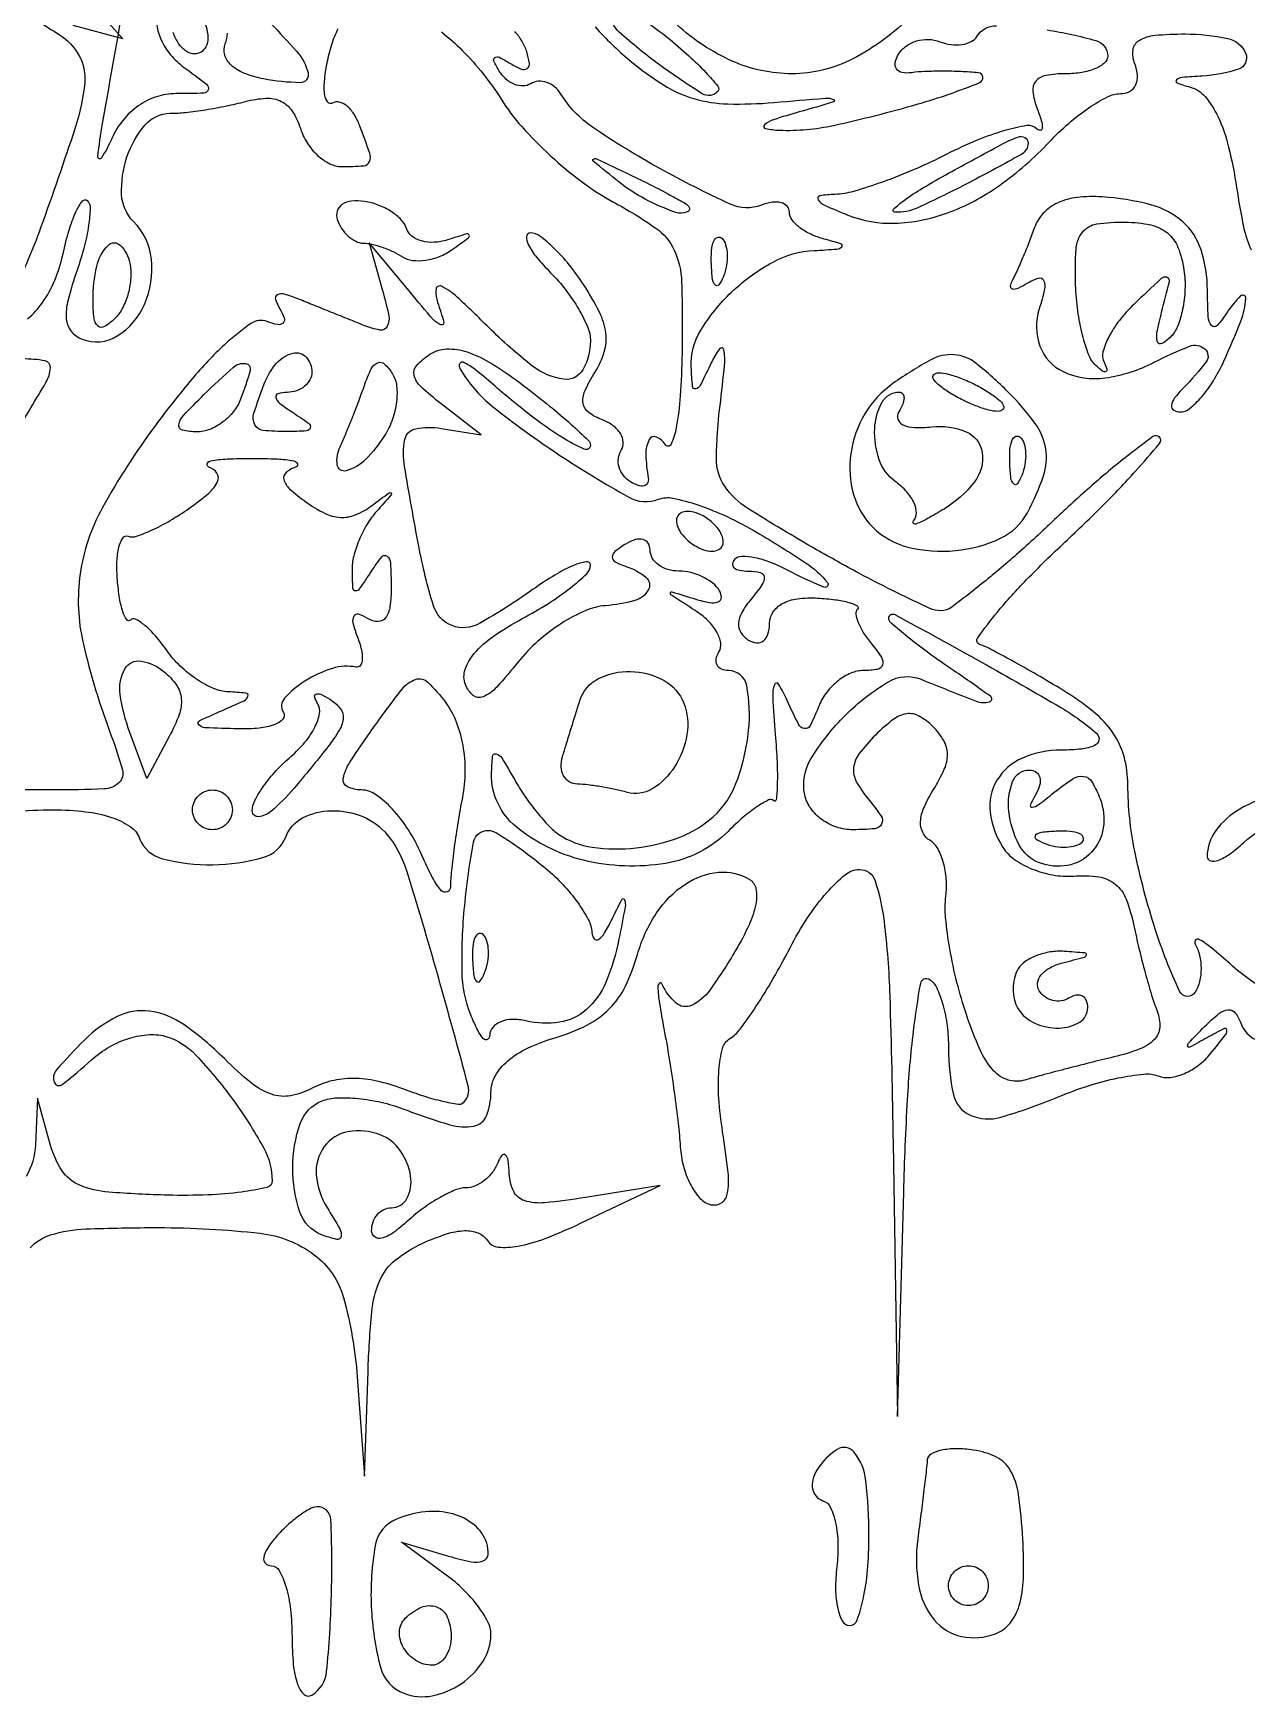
# Model space of a CAD drawing. Extents: x 21 to 741, y 101 to 447.
# Drawn here: x 647 to 708, y 275.4 to 359 of the extents above; entities that cross this region are included whole.
import ezdxf

# ---------------------------------------------------------------- set-up
doc = ezdxf.new("R2010")
doc.units = 0

msp = doc.modelspace()

# ---------------------------------------------------------------- linework, layer by layer
for points in [[(653.20638, 359.447233, 0.07409), (653.426093, 358.696607, 0.065806), (653.895997, 357.953858, 0.061055), (654.55353, 357.3372, -0.007186), (655.703117, 356.470973, -0.308692), (655.792171, 356.194731, -0.324024), (655.567557, 356.021437, -0.007609), (654.158905, 356, 0.079995), (653.183327, 355.842912, 0.073051), (652.272471, 355.385781, 0.070476), (651.504446, 354.667842, 0.066141), (650.946397, 353.75, -0.038989), (650.419241, 352.766734, -0.794187), (650.238246, 352.831094, -0.015234), (650.479744, 354.500228, -0.00028), (652.031014, 363.288648, 0.013598)], [(649.398766, 361.125789), (651.5, 358.751578), (649, 359.423538, 0.002992)], [(657.581977, 360.957837, -0.007135), (660.231566, 358.132423, -0.127847), (660.80652, 357.040626, -0.48897), (660.411017, 356.550715, -0.04276), (658.570917, 356.741692, -0.045765), (657.609603, 357.018486, -0.09204), (656.941288, 357.433195, -0.135053), (656.619108, 357.943246, -0.166849), (656.639091, 358.50187, 0.083395), (656.749422, 359.046139, 0.078447)], [(647.274904, 359.62685, 0.005612), (648.293831, 358.97353, -0.128904), (649.29993, 357.905338, -0.149753), (649.578719, 356.542494, -0.056308), (649.101731, 354.282612, -0.006139), (647.362237, 349.25, -0.013846), (646.725383, 347.621373, -0.021048), (646.074773, 346.248438, -0.016752), (645.474553, 345.195561, -0.260453), (645.124595, 345, -0.358865), (644.846192, 345.229355, -0.016406), (644.635708, 346.535419, -0.021034), (644.492061, 348.222999, -0.012756), (644.457303, 350.226957, 0.010589), (644.414626, 353.50727, 0.110545), (644.077908, 354.802264, 0.189258), (643.276454, 355.508216, 0.043363), (641.5, 355.983387, -0.109521), (639.438705, 356.837602, -0.155547), (638.244733, 358.404482, -0.171497), (638.239494, 360.254993, -0.136135)], [(691.129111, 359.926733, -0.078708), (688.192812, 357.750155, -0.120781), (685.132687, 357, -0.104984), (682.128843, 357.637739, -0.082537), (679.344324, 359.474444, -0.077574)], [(667.514125, 359.100893, -0.028955), (668.556161, 358.173174, -0.027815), (669.610306, 356.994921, -0.028608), (670.516547, 355.717551, 0.042345), (671.54809, 354.344976, 0.024697), (672.994848, 352.878149, 0.024565), (674.600242, 351.542922, 0.037807), (676.12157, 350.569766, -0.028491), (678.288829, 349.239602, -0.134783), (679.213948, 348.130968, -0.099739), (679.584329, 346.539328, -0.012047), (679.605023, 342.922999, -0.012385), (679.513605, 340.805168, -0.028462), (679.315036, 339.22256, -0.059146), (679.052997, 338.375102, -0.597317), (678.765313, 338.353233, 0.1474), (678.315961, 338.738156, 0.397444), (677.954716, 338.609975, 0.126154), (677.786516, 337.86564, 0.035829), (677.906356, 336.67567, -0.15184), (677.872822, 336.417931, -0.239748), (677.701669, 336.282494, -0.138153), (677.398296, 336.30552, -0.050857), (677.008465, 336.494769, -0.088885), (676.654993, 336.811656, -0.094966), (676.443481, 337.224717, -0.099926), (676.405764, 337.668984, -0.110213), (676.54707, 338.076161, 0.155437), (676.647882, 338.479085, 0.122877), (676.51106, 338.909522, 0.097056), (676.147025, 339.30359, 0.066367), (675.610445, 339.595992, -0.065838), (674.912087, 339.975599, -0.198129), (674.634066, 340.428836, -0.147798), (674.71717, 341.04326, -0.032596), (675.226348, 341.990833, 0.065601), (675.69316, 343.016173, 0.106589), (675.772983, 343.966005, 0.084031), (675.45164, 345.018969, 0.029051), (674.656232, 346.401904, 0.024373), (673.932844, 347.396606, 0.030827), (673.166978, 348.236809, 0.031928), (672.460971, 348.838969, 0.161981), (671.976947, 349, 0.397981), (671.787973, 348.821276, 0.132916), (671.874478, 348.4125, 0.055149), (672.298935, 347.768879, 0.023054), (673, 347, -0.032423), (673.765376, 346.128358, -0.032323), (674.4125, 345.164211, -0.034103), (674.863431, 344.250214, -0.097846), (675, 343.559017, -0.130766), (674.616534, 342.117862, -0.304898), (673.661765, 341.646257, -0.133086), (672.088139, 342.307332, -0.030051), (669.891972, 344.242907, 0.008078), (668.300389, 345.774953, 0.073983), (667.51129, 346.317692, 0.52553), (667.23809, 346.163821, 0.107695), (667.321115, 345.5, -0.018816), (667.627414, 344.514575, -0.607725), (667.481839, 344.381018, -0.127884), (667.095543, 344.647675, -0.004816), (665.950475, 346), (663.874634, 348.5), (664.552717, 346.098728, -0.01816), (664.861, 344.83296, -0.175343), (664.782545, 344.294067, -0.324415), (664.4195, 344.117952, -0.051919), (663.615399, 344.348728, 0.000039), (662.87668, 344.646486, 0.000023), (661.98571, 345.005483, 0.000023), (661.090119, 345.366249, 0.000038), (660.335955, 345.669939, 0.024902), (659.612217, 345.920224, 0.192054), (659.262193, 345.886401, 0.367962), (659.167593, 345.656132, 0.059622), (659.387893, 345.181393, -0.052273), (659.608394, 344.723898, -0.291687), (659.55095, 344.470528, -0.24942), (659.280271, 344.389355, -0.042249), (658.744442, 344.544573, 0.247903), (657.937629, 344.447614, 0.035877), (656.603372, 343.374525, 0.030756), (654.981674, 341.669128, 0.015281), (653.132522, 339.326409, 0.0333), (650.457248, 335.16232, 0.091062), (649.351599, 331.857591, 0.091982), (649.497829, 328.395465, 0.034429), (650.914322, 323.725349, -0.023406), (651.478808, 322.001881, -0.280213), (651.295454, 321.356231, -0.179194), (650.555949, 321.049604, -0.00961), (647.975249, 321), (644, 321)], [(646.709937, 344.684221, 0.064707), (647.45909, 345.500727, 0.055888), (648.073731, 346.621789, 0.043439), (648.489048, 347.950137, -0.017915), (648.795126, 349.138768, -0.03525), (649.137207, 350.05222, -0.051953), (649.462452, 350.604021, -0.458553), (649.710781, 350.622553, -0.209357), (649.855402, 350.252592, -0.026655), (649.773783, 349.381281, -0.027555), (649.553595, 348.304986, -0.019637), (649.194398, 347.127806, 0.020482), (648.740185, 345.63018, 0.082427), (648.655467, 344.681153, 0.150659), (648.898087, 344.063909, 0.133485), (649.456923, 343.654904, 0.234629), (651.217444, 343.821792, 0.152284), (652.58146, 345.398751, 0.129824), (652.932811, 347.682209, 0.171622), (652.032753, 349.567247, -0.187611), (651.436395, 350.922675, -0.092353), (651.704452, 352.816532, -0.09579), (652.620961, 354.43301, -0.217237), (653.866631, 355.013655, 0.025125), (654.644833, 355.059309, 0.011521), (655.652817, 355.193017, 0.011377), (656.709612, 355.382785, 0.015421), (657.653596, 355.605076, -0.0535), (658.692143, 355.767576, -0.126088), (659.454667, 355.610986, -0.13623), (660.011295, 355.118648, -0.067222), (660.418086, 354.258088, 0.065363), (660.762595, 353.522247, 0.065003), (661.285898, 352.89873, 0.070891), (661.900944, 352.476877, 0.11542), (662.51449, 352.333333, 0.018452), (663.601533, 352.373463, 0.281153), (663.894829, 352.583717, 0.185725), (663.908937, 353.005673, 0.008141), (663.395215, 354.412469, 0.050037), (663.108594, 354.981792, 0.079509), (662.747551, 355.389252, 0.111716), (662.373111, 355.576885, 0.201564), (662.039672, 355.524519, -0.382347), (661.798431, 355.567625, -0.132149), (661.648134, 355.922308, -0.057322), (661.631878, 356.613368, -0.024476), (661.761034, 357.530262, -0.028553), (661.998513, 358.476175, -0.041275), (662.322546, 359.274515, -0.047966)], [(655.618443, 359.551938, -0.062551), (655.764706, 358.958032, -0.10915), (655.713861, 358.455882, -0.151163), (655.479041, 358.125847, -0.164546), (655.106989, 358, -0.152515), (654.678536, 358.133803, -0.092718), (654.301987, 358.514063, -0.076911), (654.033726, 359.08084, -0.060942)], [(709.337493, 310.729835, -0.064926), (707.153201, 312.25, 0.011724), (706.242362, 313.039613, 0.04327), (705.616315, 313.471875, 0.340241), (705.422665, 313.444961, 0.336818), (705.397767, 313.25, -0.074417), (705.619602, 312.685085, -0.056702), (705.694211, 312.02377, -0.057302), (705.618511, 311.370784, -0.081097), (705.395501, 310.830918, -0.59932), (704.605885, 310.880426, -0.028766), (703.393682, 313.998144, -0.028064), (702.361683, 317.921815, -0.048936), (702.015181, 321.264698, 0.065004), (701.823288, 322.674143, 0.084569), (701.276542, 323.8542, 0.071578), (700.289045, 324.923758, 0.033732), (698.75, 326.010731, 0.005101), (697.438558, 326.792, 0.006083), (696.18577, 327.500853, 0.005308), (695.117241, 328.073714, 0.038985), (694.584536, 328.301187, -0.502436), (694.470373, 328.652781, -0.018501), (695.459871, 329.943047, -0.020602), (696.92756, 331.575102, -0.011289), (698.849946, 333.456411, 0.008065), (700.805448, 335.345601, 0.013439), (702.382177, 337.005732, 0.007056), (703.612315, 338.412115, 0.390724), (703.599293, 338.734041, 0.371013), (703.270888, 338.75867, 0.007823), (701.874573, 337.694256, 0.014196), (700.2183, 336.312273, 0.008594), (698.333882, 334.588373, -0.008389), (696.418065, 332.8343, -0.012111), (694.66196, 331.354087, -0.007881), (693.159408, 330.187051, -0.16093), (692.621727, 330.005589, -0.109954), (692.05666, 330.127604, -0.006152), (690.423479, 330.904463, -0.009232), (688.493393, 331.896474, -0.006615), (686.371652, 333.073434, -0.010117), (682.920424, 335.141816, -0.105527), (681.74163, 336.285833, -0.151794), (681.335204, 337.653753, -0.02765), (681.516399, 340.323434, 0.005881), (681.743113, 342.352146, 0.073738), (681.706418, 343.121194, 0.647508), (681.493216, 343.170364, 0.051627), (681.086759, 342.5, -0.006052), (680.521375, 341.341412, -0.219301), (680.29495, 341.160943, -0.45916), (680.133847, 341.27589, -0.012509), (680.070285, 342.25, -0.146115), (680.539098, 344.085756, -0.067911), (682.091917, 346.02248, -0.066113), (684.17804, 347.534976, -0.111403), (686.25, 348.116001, 0.005718), (687.392295, 348.187999, 0.197309), (687.62878, 348.306344, 0.541772), (687.5883, 348.449367, 0.01159), (686.75, 348.689326, -0.045073), (686.080416, 348.930482, -0.055615), (685.514063, 349.275301, -0.065795), (685.126763, 349.665722, -0.163942), (685, 350.041939, 0.187615), (684.88503, 350.337554, 0.146417), (684.586708, 350.515644, 0.098801), (684.131826, 350.538616, 0.055031), (683.593048, 350.397332, -0.201917), (682.02488, 350.447639, -0.018752), (678.491038, 352.234026, -0.02292), (675.101216, 354.318768, -0.105391), (673.514961, 355.975792, 0.080097), (673.20039, 356.339246, 0.09135), (672.800514, 356.565721, 0.10075), (672.378944, 356.621824, 0.121862), (672, 356.5, -0.1348), (671.615586, 356.38713, -0.100411), (671.178792, 356.467763, -0.087027), (670.755827, 356.730773, -0.071947), (670.41459, 357.138197, -0.027731), (670.147139, 357.62995, -0.371084), (670.197517, 357.813412, -0.272447), (670.421669, 357.826913, -0.02044), (670.975223, 357.515313, 0.039727), (671.525871, 357.232713, 0.261254), (671.822594, 357.267388, 0.279583), (671.934361, 357.533126, 0.043687), (671.796399, 358.110804, 0.053088), (671.551193, 358.648544, 0.05454), (671.200088, 359.117294, 0.060302)], [(675.242045, 359.350546, 0.034735), (676.968637, 357.679844, 0.034887), (678.673047, 356.43776, 0.068826), (680.197992, 355.752041, 0.064971), (681.909503, 355.483942, 0.028124), (684.218637, 355.55465, -0.001517), (686.801839, 355.771658, -0.108965), (687.223438, 355.713837, -0.720346), (687.219337, 355.581904, -0.004136), (685.5, 355.082015, 0.009012), (684.202311, 354.690953, 0.108624), (683.754084, 354.43006, 0.611426), (683.805008, 354.246261, 0.041495), (684.5, 354.162448, 0.063134), (687.218461, 354.405107, 0.016519), (691.471723, 355.482831, 0.026574), (694.572873, 356.560095, 0.784714), (694.5, 357.050989, 0.013056), (693.635408, 357.108666, 0.01008), (692.690834, 357.127884, 0.010215), (691.807375, 357.109994, 0.02394), (691.149648, 357.051601, -0.076889), (690.668179, 357.059814, -0.202941), (690.383882, 357.242432, -0.209682), (690.322565, 357.568277, -0.081731), (690.500799, 358.001292, -0.101548), (690.872107, 358.395119, -0.081524), (691.397739, 358.648853, -0.078833), (691.994079, 358.726635, -0.084895), (692.569126, 358.611848, 0.059126), (693.128131, 358.470126, 0.068141), (693.677794, 358.473363, 0.078946), (694.134909, 358.614529, 0.140955), (694.423947, 358.876943, -0.264995), (695.411696, 359.41545, -0.032648)], [(697.953841, 359.200851, -0.032432), (700.412869, 358.665584, -0.334618), (701, 357.886501, -0.218436), (700.844382, 357.547288, -0.078235), (700.381072, 357.26041, -0.059486), (699.699768, 357.06492, -0.04017), (698.893011, 357, 0.042133), (697.900763, 356.916239, 0.177522), (697.390605, 356.624266, 0.209322), (697.238132, 356.107498, 0.060231), (697.445864, 355.280481, -0.018639), (697.658612, 354.657604, -0.077153), (697.713104, 354.264843, -0.404412), (697.612073, 354.163681, -0.203449), (697.429031, 354.237635, 0.241492), (696.950281, 354.391778, 0.028518), (695.824205, 354.140622, 0.029036), (694.434935, 353.657736, 0.019795), (692.916017, 352.957155, -0.015733), (691.315959, 352.203329, -0.016009), (689.680836, 351.556295, -0.01599), (688.226762, 351.086004, -0.061436), (687.289838, 350.936614, 0.031679), (686.529908, 350.861336, 0.537039), (686.443639, 350.669727, 0.149114), (686.763696, 350.393446, 0.009025), (687.945813, 349.896402, 0.104462), (690.310144, 349.486146, 0.078272), (692.911128, 349.993347, 0.067648), (695.564761, 351.388042, 0.049444), (698.075537, 353.580406, -0.02596), (699.040807, 354.506521, -0.029211), (700.061109, 355.289244, -0.03038), (700.995878, 355.843541, -0.119184), (701.642929, 356, 0.123434), (702.103524, 356.115466, 0.159515), (702.402997, 356.428551, 0.131262), (702.493754, 356.911432, 0.072918), (702.361626, 357.5, -0.12301), (702.275292, 358.206385, -0.232217), (702.582396, 358.67562, -0.112051), (703.380995, 358.932983, -0.022151), (704.893011, 359, -0.052701), (707.027463, 358.774398, -0.248794), (707.939573, 358.008791, -0.43155), (707.58443, 357.234416, -0.068727), (705.75, 356.883999, 0.008851), (704.747299, 356.814489, 0.164744), (704.46084, 356.688803, 0.562999), (704.490812, 356.536861, 0.022693), (705.144402, 356.331011, -0.153979), (705.90092, 355.851111, -0.066799), (706.547436, 354.834734, -0.048223), (707.079476, 353.315085, -0.022891), (707.481002, 351.278117, 0.013349), (707.834486, 349.285227, 0.058881), (708.208902, 348.154889, 0.234189)], [(646.110794, 338.941789, 0.003929), (647.627426, 341.480407, 0.109939), (647.862252, 342.209301, 0.391116), (647.586999, 342.569148, 0.043069), (646.456967, 342.666667, 0.078977)], [(709.505433, 320.758906, 0.078787), (707.650106, 320.040105, 0.101238), (706.434399, 318.955085, 0.161469), (706, 317.645012, 0.343838), (706.164252, 317.4344, 0.15412), (706.537193, 317.456705, 0.06536), (707.125809, 317.775297, 0.027238), (707.828741, 318.345012, -0.176119), (711.65828, 319.90531, -0.193932)], [(645.937697, 319.903193, -0.023442), (648.001419, 320, -0.028742), (649.622943, 319.90671, -0.051211), (650.92688, 319.618858, -0.067196), (651.856626, 319.165379, -0.155332), (652.336577, 318.565279, 0.243541), (653.493687, 317.536807, 0.065338), (656.014711, 317.237078, 0.065123), (658.536753, 317.598196, 0.237339), (659.697761, 318.654761, -0.18337), (660.534757, 319.591699, -0.115573), (661.973712, 319.95735, -0.103396), (663.561573, 319.656345, -0.122607), (664.785518, 318.75, -0.096755), (665.731729, 317.003425, -0.007016), (667.304833, 311.723135, -0.003707), (668.835778, 306.150304, -0.267651), (668.597924, 305.264591, -0.242781), (668.348645, 305.185, -0.015627), (667.577189, 305.340215, -0.020021), (666.632644, 305.601457, -0.013363), (665.573213, 305.972164, 0.036314), (664.264221, 306.363818, 0.053443), (663.072318, 306.497079, 0.059728), (661.984759, 306.371726, 0.064421), (660.987052, 305.99307, -0.079334), (659.927715, 305.626594, -0.126674), (658.978008, 305.700133, -0.088887), (657.953006, 306.268899, -0.02538), (656.597981, 307.492928, 0.043609), (654.562364, 309.201372, 0.120248), (652.829553, 309.876908, 0.149285), (651.216079, 309.609896, 0.081433), (649.571429, 308.428571, 0.015314), (648.162944, 306.93106, 0.273815), (648.043231, 306.307315, 0.511336), (648.450553, 306.189951, 0.01769), (649.928336, 307.435145, -0.054385), (650.825573, 308.085085, -0.05547), (651.836047, 308.521163, -0.059711), (652.838751, 308.700834, -0.091594), (653.71197, 308.591417, -0.128145), (655.171048, 307.672104, -0.030794), (657.011564, 305.451567, -0.030829), (658.565753, 303.020853, -0.127275), (659.000735, 301.345708, -0.349814), (658.741713, 301.020204, -0.022429), (657.463105, 300.786508, -0.025001), (655.772602, 300.640873, -0.015176), (653.765216, 300.62964, -0.01302), (650.78709, 300.781032, -0.081152), (649.30793, 301.141094, -0.147317), (648.446854, 301.8565, -0.07805), (647.864161, 303.12964), (647.19936, 305.5), (647.09968, 303.166667, -0.120452), (646.637607, 301.574422, -0.421543)], [(646.835631, 297.978199, -0.13492), (647.863755, 298.631423, -0.065049), (649.630156, 298.930779, -0.009491), (653.276646, 299, -0.028082), (658.406653, 298.711656, -0.133591), (661.112718, 297.637381, -0.165606), (662.586537, 295.478687, -0.049616), (663.276313, 291.5), (663.639504, 286.5), (663.819752, 291.771439, -0.01477), (664.00993, 294.752081, -0.077754), (664.411929, 296.33667, -0.122951), (665.18814, 297.361291, -0.06265), (666.571613, 298.214583, -0.027623), (667.76258, 298.679661, -0.068933), (668.679903, 298.846031, -0.105748), (669.356522, 298.730618, -0.154035), (669.821613, 298.350402, 0.227226), (670.36512, 298.021549, 0.070132), (671.347257, 298.063581, 0.046212), (672.720868, 298.451387, 0.019023), (674.5, 299.215291), (678.5, 301.116067), (674.75, 300.512721, -0.015434), (672.706506, 300.248345, -0.100231), (671.679642, 300.353451, -0.207908), (671.145003, 300.814636, -0.101624), (670.921053, 301.704687, 0.021883), (670.862305, 302.372794, 0.173615), (670.722567, 302.644336, 0.452883), (670.544757, 302.626716, 0.05957), (670.337719, 302.25, -0.068664), (670.06368, 301.77209, -0.061955), (669.661918, 301.367188, -0.065442), (669.198978, 301.092922, -0.101382), (668.745407, 301, 0.100137), (668.204863, 300.890646, 0.029234), (667.439867, 300.513847, 0.028103), (666.608772, 299.978424, 0.026771), (665.828741, 299.345012, -0.027832), (665.079949, 298.739599, -0.089583), (664.504062, 298.464548, -0.231882), (664.156856, 298.530898, -0.235796), (664, 298.845012, -0.085274), (664.075772, 299.286066, -0.093604), (664.29375, 299.660722, -0.100386), (664.618549, 299.911291, -0.114747), (665, 300, 0.278659), (665.777908, 300.47004, 0.160692), (665.963726, 301.585434, 0.115717), (665.440849, 302.879534, 0.148577), (664.432783, 303.664167, 0.135725), (662.824306, 303.82004, 0.193848), (661.620142, 303.071544, 0.18052), (661.218407, 301.645046, 0.119455), (661.760408, 300.012041, -0.0102), (662.401732, 298.936909, -0.180898), (662.464839, 298.544677, -0.427052), (662.245244, 298.405412, -0.031103), (661.485367, 298.643989, -0.222775), (660.398218, 299.774163, -0.082958), (660.033681, 302.003726, -0.082824), (660.413598, 304.233809, -0.221095), (661.508684, 305.364959, -0.082579), (662.266467, 305.51985, -0.033317), (663.325139, 305.488323, -0.031834), (664.484231, 305.301238, -0.034926), (665.573784, 304.971948, 0.017333), (667.931291, 304.167977, 0.119933), (669.141693, 304.101012, 0.257419), (669.774784, 304.620714, 0.095172), (670, 305.793203, -0.128501), (670.215946, 306.619581, -0.088667), (670.833201, 307.370409, -0.067618), (671.844629, 308.019877, -0.036892), (673.226399, 308.543203, 0.044563), (674.819385, 309.174587, 0.081282), (675.94788, 309.995029, 0.081451), (676.754514, 311.131119, 0.044913), (677.364283, 312.726375, -0.076706), (678.30935, 314.795513, -0.100411), (679.770486, 316.267458, -0.124278), (681.441433, 316.861625, -0.163414), (683.006929, 316.495718, -0.214116), (683.322516, 316.029801, -0.092565), (683.314012, 315.263995, -0.058933), (682.976434, 314.222488, -0.025604), (682.30027, 312.93117, -0.021302), (681.005437, 310.938185, -0.132284), (680.072793, 310.170011, -0.298458), (679.298894, 310.290243, -0.102285), (678.595102, 311.25, 0.486953), (678.468547, 311.280383, 0.240485), (678.388374, 311.104688, 0.028123), (678.472192, 310.270509, 0.008222), (678.693969, 309, -0.007335), (678.961889, 307.481058, -0.005582), (679.212332, 305.809911, -0.005646), (679.411989, 304.237513, -0.013154), (679.517153, 303.055016, 0.048693), (679.673033, 302.087271, 0.053463), (680.01106, 301.199571, 0.06035), (680.469359, 300.516883, 0.135133), (680.984033, 300.171989, 0.213532), (681.554733, 300.22867, 0.221169), (681.881412, 300.690422, 0.072355), (681.920288, 301.771689, 0.012512), (681.646914, 303.806617, -0.022283), (681.454218, 305.489533, -0.036761), (681.460005, 306.920248, -0.043424), (681.639109, 308.000351, -0.193902), (682.012124, 308.507493, 0.094029), (682.52096, 308.973115, 0.014227), (683.319268, 310.106232, 0.015524), (684.192065, 311.516288, 0.012868), (685.034614, 313.067849, -0.027772), (685.911156, 314.573258, -0.035635), (686.88603, 315.844931, -0.038497), (687.819565, 316.747534, -0.174643), (688.520324, 317, -0.324893), (689.307616, 316.428056, -0.047965), (689.759774, 314.390741, -0.023147), (690.04522, 310.654706, -0.003606), (690.213756, 303.25), (690.427512, 289.5), (690.746868, 300.788553, -0.006666), (690.940813, 305.446311, -0.016198), (691.240812, 308.872355, -0.014416), (691.602229, 311.28716, -0.529213), (692.033112, 311.479536, -0.147684), (692.406007, 311.057767, -0.039943), (692.715977, 310.210925, -0.036798), (692.928842, 309.147047, -0.030988), (693, 308, 0.053406), (693.248628, 305.678912, 0.239919), (694.085815, 304.652814, 0.176337), (695.624502, 304.550469, 0.028285), (698.510499, 305.568833, -0.021975), (700.031905, 306.127359, -0.025429), (701.524702, 306.51976, -0.025704), (702.804208, 306.719432, -0.117997), (703.54362, 306.621635, 0.124618), (704.142872, 306.550319, 0.069054), (704.857581, 306.746118, 0.061986), (705.573335, 307.164622, 0.059267), (706.176887, 307.751399, 0.004534), (706.93654, 308.706269, 0.224196), (706.988378, 308.936074, 0.491528), (706.849147, 309.001259, 0.008495), (706, 308.545254, -0.004249), (705.123663, 308.065016, -0.496461), (705.021222, 308.111851, -0.251785), (705.06615, 308.272342, -0.002824), (705.875, 309.103296, -0.026526), (706.589042, 309.755528, -0.153002), (707.05764, 309.944597, -0.254167), (707.412759, 309.786886, -0.07605), (707.708333, 309.25, 0.258527), (708.771897, 308.329574, 0.052961)]]:
    msp.add_lwpolyline(points, format="xyb")
for points in [[(681.399425, 356.114542, -0.365964), (680.623809, 355.996755, -0.021206), (678.480129, 357.44248, -0.023209), (676.452111, 359.089726, -0.213724), (676, 360.099111, -0.435722), (676.229938, 360.312876, -0.086428), (676.842539, 360.159517, -0.045009), (677.766571, 359.645459, -0.020943), (678.868216, 358.826058, -0.013017), (679.943634, 357.9065, -0.021582), (680.794898, 357.070051, -0.017248), (681.404086, 356.370593, -0.365162)], [(697, 353.52568, -0.271408), (696.660693, 352.946639, -0.007808), (694.047218, 351.535521, -0.011715), (691.455975, 350.264443, -0.121843), (690.29966, 350.041916, -0.653061), (690.242013, 350.194429, -0.036951), (690.763025, 350.634393, -0.021736), (691.710919, 351.260754, -0.009889), (693, 352, -0.001656), (695.637797, 353.432799, -0.032485), (696.478052, 353.81748, -0.213287), (696.834319, 353.797548, -0.2807)], [(679.916667, 350.364545, -0.551243), (679.867867, 350.053406, -0.186537), (679.290894, 350.031013, -0.038854), (677.751416, 350.695931, -0.047554), (676.44113, 351.555166, -0.001461), (675.14463, 352.60011, -0.508695), (675.150225, 352.708322, -0.260205), (675.311599, 352.719453, -0.001053), (677, 351.919712, -0.004985), (677.98784, 351.437114, -0.006362), (678.888021, 350.97175, -0.005038), (679.63193, 350.56542, -0.052241)], [(662.276725, 349.669824, 0.065043), (662.494238, 349.221432, 0.063223), (662.821392, 348.839138, 0.068469), (663.203767, 348.577562, 0.1121), (663.583333, 348.484687, -0.05378), (664.009345, 348.431521, -0.025871), (664.538504, 348.277441, -0.025301), (665.079425, 348.057828, -0.032962), (665.547746, 347.80067, 0.114257), (666.055832, 347.620638, 0.064057), (666.714316, 347.630475, 0.058744), (667.414384, 347.816882, 0.059711), (668.047746, 348.160315, 0.004215), (668.868773, 348.752142, 0.359862), (668.903773, 348.890991, 0.370354), (668.774998, 348.948109, 0.004291), (667.814608, 348.650509, -0.06399), (667.142714, 348.527365, -0.081017), (666.515959, 348.595457, -0.09724), (666.030675, 348.838173, -0.148939), (665.760399, 349.218804, 0.112611), (665.491473, 349.661368, 0.05735), (664.985155, 350.075786, 0.052693), (664.336825, 350.401901, 0.05381), (663.639183, 350.582451, 0.062031), (662.992043, 350.596577, 0.122638), (662.51175, 350.423356, 0.174296), (662.270039, 350.095629, 0.154231)], [(697.311223, 349.241661, -0.007879), (697.037319, 348.508532, -0.006765), (696.726658, 347.745913, -0.006826), (696.425726, 347.061068, -0.019397), (696.1913, 346.595492, 0.104746), (696.106328, 346.317375, 0.392513), (696.208558, 346.18573, 0.149909), (696.494802, 346.224657, 0.030212), (696.952625, 346.470721, -0.062366), (697.511533, 346.726373, -0.374734), (697.781416, 346.608224, -0.169214), (697.828436, 346.16557, -0.019478), (697.559076, 345.186133, 0.16484), (697.5954, 343.31509, 0.19972), (698.770317, 342.02939, 0.14488), (700.879653, 341.714088, 0.085005), (703.330297, 342.496335, -0.027421), (705.117473, 343.302491, -0.279916), (705.884179, 343.165396, -0.391244), (705.949769, 342.525362, -0.035427), (704.8, 341.2, 0.033749), (704.365833, 340.702902, 0.130096), (704.21065, 340.327209, 0.289814), (704.317329, 340.095334, 0.144857), (704.639485, 340, 0.172005), (705.117527, 340.169465, 0.044285), (705.714523, 340.748197, 0.039783), (706.318866, 341.572049, 0.031472), (706.839485, 342.547053, 0.013609), (707.694632, 344.567919, 0.07709), (707.948149, 345.705786, 0.684364), (707.684054, 345.828775, 0.058211), (707, 345, -0.037426), (706.505311, 344.347308, -0.452692), (706.226653, 344.348075, -0.168431), (706.053296, 344.776952, -0.011144), (706.015313, 346.127555, 0.076198), (705.693369, 348.149117, 0.135091), (704.777067, 349.552013, 0.116893), (703.162645, 350.415044, 0.049074), (700.715415, 350.810294, 0.043773), (699.459175, 350.778337, 0.079887), (698.473801, 350.503122, 0.098402), (697.761822, 349.986221, 0.101563)], [(704.834665, 347.134665, -0.043851), (704.886621, 346.153601, -0.041768), (704.768837, 345.161962, -0.044695), (704.51166, 344.303403, -0.101605), (704.140614, 343.740614, -0.075511), (703.724728, 343.434406, -0.462057), (703.508194, 343.52133, -0.130372), (703.47831, 343.986892, -0.01515), (703.713881, 345.013881, 0.005575), (704.100464, 346.562514, 0.402143), (703.978564, 346.76998, 0.261406), (703.69038, 346.700524, 0.003536), (702.316559, 345.407931, 0.036311), (701.588179, 344.60409, 0.047039), (701.051925, 343.766705, 0.054975), (700.764725, 343.016784, 0.182204), (700.818953, 342.5, -0.034016), (700.962904, 342.156655, -0.39691), (700.907923, 342.035714, -0.264207), (700.742482, 342.057036, -0.024043), (700.410325, 342.332781, -0.117009), (700.051305, 342.861071, -0.02913), (699.734675, 343.864381, -0.028175), (699.498184, 345.086709, -0.02503), (699.388569, 346.377304, -0.024049), (699.412862, 348.189064, -0.152851), (699.737366, 349.038661, -0.190895), (700.446836, 349.449923, -0.041308), (701.888569, 349.544524, -0.048126), (703.163992, 349.399492, -0.119617), (704.005265, 348.995694, -0.127919), (704.534215, 348.271335, -0.058998)], [(681.683114, 346.8125, -0.054073), (681.461564, 346.395823, -0.470617), (681.279315, 346.37858, -0.168741), (681.137993, 346.670344, -0.018894), (681.078947, 347.416667, -0.028489), (681.089945, 348.112848, -0.077125), (681.200665, 348.592839, -0.208169), (681.385309, 348.77538, -0.296942), (681.604167, 348.729167, -0.126455), (681.797407, 348.402231, -0.060344), (681.876576, 347.916927, -0.05415), (681.839148, 347.359369, -0.051402)], [(651.09378, 344.69378, -0.058735), (650.580129, 344.288454, -0.325967), (650.25, 344.314749, -0.191812), (650.048108, 344.700585, -0.025771), (650, 345.633333, -0.05361), (650.181528, 347.321494, -0.143328), (650.754893, 348.373645, -0.419072), (651.376511, 348.369572, -0.143617), (651.84378, 347.483492, -0.065492), (651.894363, 346.753713, -0.050302), (651.765277, 345.964442, -0.051348), (651.487167, 345.237165, -0.079555)], [(661, 342, -0.123684), (660.903888, 341.617406, -0.099425), (660.632812, 341.289252, -0.089546), (660.227511, 341.065963, -0.07833), (659.75, 340.984687, 0.066727), (659.295085, 340.918023, 0.405416), (659.1875, 340.730859, 0.167501), (659.378141, 340.440231, 0.021149), (660, 340, -0.011213), (660.830411, 339.436556, -0.309569), (660.916542, 339.201904, -0.327416), (660.728916, 339.047261, -0.011938), (659.75, 339.015313, -0.027358), (658.532677, 339.07129, -0.262315), (658.123658, 339.359434, -0.190393), (658.084928, 339.930477, -0.014462), (658.606989, 341.418213, -0.086598), (659.22345, 342.448559, -0.156347), (660.054561, 342.956604, -0.275929), (660.711025, 342.75356, -0.185166)], [(675, 338.322294, -0.543265), (674.693112, 338.123207, -0.034959), (673.55905, 338.727701, -0.02623), (671.976562, 339.838599, -0.013074), (670.08875, 341.398766, 0.013509), (669.203453, 342.129118, 0.054718), (668.609374, 342.496173, 0.413735), (668.42883, 342.432214, 0.247388), (668.438588, 342.18395, 0.093284), (670.074582, 340.281934, 0.023061), (673.418318, 337.852641, 0.017656), (676.92298, 335.718921, 0.223089), (678.425252, 335.60969, -0.144274), (679.149232, 335.667614, -0.029379), (680.403875, 335.326487, -0.028719), (681.8659, 334.739756, -0.0235), (683.355493, 333.95276, -0.012019), (685.817766, 332.419032, -0.07624), (686.910497, 331.434606, -0.778259), (686.729713, 331.190461, -0.025537), (684.914354, 332.045837, 0.031181), (684.073231, 332.430631, 0.042187), (683.270691, 332.663481, 0.048443), (682.610882, 332.730517, 0.200067), (682.247687, 332.58102, 0.16613), (682.140077, 332.361703, 0.258152), (682.216018, 332.170675, 0.12868), (682.499971, 332.040039, 0.043837), (682.955778, 332, -0.059914), (683.533712, 331.930498, -0.32251), (683.727858, 331.703462, -0.174504), (683.622454, 331.310431, -0.021298), (683.073886, 330.589028, 0.043282), (682.608797, 329.918193, 0.115588), (682.443671, 329.36394, 0.160707), (682.564792, 328.907337, 0.110253), (682.951442, 328.530011, 0.118322), (683.350363, 328.398686, 0.18645), (683.691986, 328.499216, 0.153844), (683.921917, 328.827745, 0.076487), (684, 329.335196, -0.142402), (684.172174, 329.927471, -0.127799), (684.640799, 330.364716, -0.092701), (685.402631, 330.610163, -0.046641), (686.415898, 330.644213, -0.016812), (687.3151, 330.560124, -0.035369), (688.002505, 330.422515, -0.060675), (688.401443, 330.258771, -0.496872), (688.424574, 330.092009, 0.239855), (688.343912, 329.843316, 0.056698), (688.464143, 329.409651, 0.046175), (688.734227, 328.885777, 0.031117), (689.131121, 328.342009, -0.029166), (689.626611, 327.668685, -0.220189), (689.68133, 327.287652, -0.283143), (689.42792, 327.061726, -0.044099), (688.729434, 327, 0.101686), (688.096753, 326.869986, 0.065109), (687.44931, 326.485937, 0.061565), (686.885847, 325.919085, 0.068075), (686.499653, 325.25, -0.01667), (686.043798, 324.231619, -0.328817), (685.75733, 324.082036, -0.242915), (685.458416, 324.300317, -0.010701), (684.890609, 325.5, 0.032117), (684.461909, 326.313758, 0.632661), (684.24812, 326.290911, 0.098653), (684.16272, 325.682644, 0.005651), (684.292632, 323.788646, -0.008752), (684.37982, 322.390552, -0.017291), (684.391163, 321.278545, -0.018401), (684.343638, 320.502659, -0.633313), (684.211354, 320.455312, 0.32393), (683.95722, 320.49603, 0.030763), (683.381356, 320.159269, 0.030126), (682.678644, 319.624062, 0.018567), (681.916667, 318.916667, -0.1571), (678.77908, 317.308065, -0.100488), (674.650698, 317.465885, -0.112644), (671.252557, 319.161591, -0.229285), (670.030409, 321.806704, -0.020282), (670.081961, 322.686709, -0.461421), (670.26572, 322.81435, -0.19391), (670.544294, 322.606684, -0.007823), (671.194945, 321.5, 0.022102), (671.708831, 320.680423, 0.019392), (672.314778, 319.871686, 0.019837), (672.91945, 319.1843, 0.053713), (673.414537, 318.765313, 0.113846), (675.094526, 318.116992, 0.064033), (677.291777, 318.086904, 0.062657), (679.487831, 318.622798, 0.093034), (681.171259, 319.654988, 0.121313), (682.349575, 321.4005, 0.062061), (682.951541, 323.990344, 0.073713), (682.85511, 326.244854, 0.359624), (681.940983, 327, -0.100016), (681.582044, 327.072525, -0.176854), (681.363442, 327.275696, -0.168473), (681.321124, 327.580248, -0.089697), (681.462015, 327.93854, 0.182022), (681.549128, 328.383163, 0.088814), (681.351434, 328.935367, 0.069559), (680.905854, 329.509671, 0.050377), (680.271032, 330.014045, -0.001303), (679.074813, 330.786401, -0.268368), (679.013777, 330.906412, -0.487073), (679.091758, 330.96096, -0.001814), (680.301938, 330.58696, 0.033642), (680.989843, 330.421456, 0.128508), (681.425584, 330.459361, 0.305779), (681.581912, 330.671573, 0.149853), (681.492921, 331.011454, 0.089092), (681.153342, 331.389924, 0.053261), (680.638145, 331.709615, 0.051131), (680.037497, 331.926678, 0.061228), (679.440983, 332, -0.07183), (678.890318, 332.079519, -0.086957), (678.423289, 332.311086, -0.100396), (678.111066, 332.65517, -0.135004), (678, 333.059017, 0.140143), (677.902322, 333.400667, 0.191232), (677.647281, 333.588955, 0.138155), (677.259019, 333.582539, 0.065714), (676.799254, 333.375932, 0.027962), (676.232328, 332.980133, 0.230298), (676.098508, 332.705006, 0.280749), (676.242948, 332.468042, 0.038577), (676.799254, 332.233582, -0.089164), (677.789631, 331.693039, -0.359901), (677.918063, 331.067166, -0.206109), (677.230258, 330.515806, -0.048917), (675.75, 330.259503, 0.084889), (674.736549, 330.008203, 0.039748), (673.541492, 329.367873, 0.037883), (672.364263, 328.478366, 0.043342), (671.391248, 327.457421, -0.01615), (670.291775, 326.170552, -0.105677), (669.60471, 325.679121, -0.281557), (669.111365, 325.74793, -0.12995), (668.717336, 326.294228, -0.174635), (668.701745, 327.050045, -0.096857), (669.164302, 327.861172, -0.063775), (670.118459, 328.718574, -0.027673), (671.576088, 329.610909, 0.01775), (672.887605, 330.37846, 0.024996), (673.994226, 331.160115, 0.02307), (674.815723, 331.867765, 0.206247), (675, 332.295498, 0.464528), (674.792739, 332.470447, 0.057854), (674.146841, 332.281733, 0.036611), (673.210651, 331.802607, 0.018142), (672.09563, 331.068094, -0.025997), (669.419156, 329.364641, -0.223355), (668.042195, 329.26074, -0.231119), (667.113039, 330.253429, -0.027779), (666.371635, 333.25, -0.005383), (665.657808, 337.258352, -0.088666), (665.673245, 338.612678, -0.309212), (666.222714, 339.159251, -0.086546), (667.5, 339.172433), (669.5, 338.844866), (667.5, 340.40343, -0.021464), (666.469056, 341.280457, -0.150245), (666.14208, 341.845341, -0.246247), (666.272048, 342.341012, -0.062638), (666.925173, 342.898277, -0.138275), (667.77324, 343.166617, -0.089358), (668.798611, 343.015208, -0.0591), (670.067665, 342.413247, -0.022662), (671.675173, 341.298591, -0.007818), (672.949312, 340.294865, -0.011818), (674.023332, 339.378217, -0.006658), (674.887221, 338.583912, -0.206362)], [(690.222506, 341.443296, 0.10565), (688.798324, 339.912287, 0.099958), (688.088552, 337.902549, 0.104704), (688.229008, 335.852563, 0.127774), (689.2, 334.2, 0.137026), (690.961671, 333.207544, 0.083939), (693.355494, 333.031996, 0.086366), (695.608361, 333.647222, 0.16151), (696.964816, 334.934259, 0.040813), (697.76806, 336.783293, 0.122095), (697.884587, 338.146885, 0.119354), (697.351054, 339.425448, 0.038141), (696, 341, 0.028594), (694.379959, 342.444635, 0.149723), (693.280996, 342.875714, 0.146122), (692.114544, 342.622685, 0.026809)], [(657.41655, 340.643128, -0.076101), (657.058305, 340.01499, -0.064777), (656.510647, 339.482669, -0.066816), (655.864587, 339.122653, -0.094015), (655.218046, 339, -0.057175), (654.490067, 339.083518, -0.40257), (654.313249, 339.355231, -0.142385), (654.559298, 339.837932, -0.011337), (655.575035, 340.870988, -0.011663), (657.062822, 342.251055, -0.21514), (657.662437, 342.437004, -0.458389), (657.894193, 342.089421, -0.02372)], [(664.667679, 338.839477, -0.054387), (663.699838, 337.610071, -0.135614), (662.719003, 337.041122, -0.453021), (662.273804, 337.342232, -0.141329), (662.416023, 338.25, 0.010229), (662.684454, 338.858023, 0.004517), (663.015366, 339.671707, 0.004469), (663.350708, 340.540719, 0.005996), (663.638094, 341.334535, -0.028726), (663.981849, 342.164203, -0.183078), (664.306917, 342.472186, -0.296076), (664.650323, 342.409897, -0.065615), (665.046963, 341.924012, -0.111208), (665.257728, 341.312812, -0.058293), (665.252962, 340.504343, -0.053701), (665.049857, 339.635524, -0.055382)], [(695, 341, -0.027796), (695.514186, 340.625641, -0.102785), (695.765625, 340.315379, -0.335455), (695.732273, 340.122372, -0.190341), (695.5, 340.030626, -0.067616), (695.012663, 340.096832, -0.024967), (694.353125, 340.315379, -0.024204), (693.647707, 340.628962, -0.026766), (693, 341, -0.027796), (692.485814, 341.374359, -0.102785), (692.234375, 341.684621, -0.335455), (692.267727, 341.877628, -0.190341), (692.5, 341.969374, -0.067616), (692.987337, 341.903168, -0.024967), (693.646875, 341.684621, -0.024204), (694.352293, 341.371038, -0.026766)], [(690.500925, 340.001497, 0.219101), (690.456071, 339.636239, 0.211828), (690.703831, 339.357532, 0.09835), (691.292233, 339.219415, 0.035932), (692.15092, 339.251497, -0.126345), (693.879883, 339.004001, -0.262778), (694.691716, 337.965105, -0.20517), (694.305593, 336.485934, -0.091418), (692.772915, 335.118721, -0.009664), (691.942249, 334.635647, -0.034061), (691.383415, 334.373023, -0.285898), (691.238907, 334.400174, -0.417481), (691.234456, 334.519844, 0.194739), (691.386064, 334.911727, 0.104132), (691.269379, 335.42617, 0.076727), (690.898293, 335.988003, 0.050682), (690.321977, 336.506516, -0.15196), (689.518677, 337.590375, -0.095775), (689.288848, 339.161738, -0.116059), (689.667457, 340.494335, -0.27216), (690.527632, 341, -0.237462), (690.697778, 340.914365, -0.167789), (690.763328, 340.70669, -0.090337), (690.695723, 340.384659, -0.04164)], [(696.683114, 336.8125, -0.054073), (696.461564, 336.395823, -0.470617), (696.279315, 336.37858, -0.168741), (696.137993, 336.670344, -0.018894), (696.078947, 337.416667, -0.028489), (696.089945, 338.112848, -0.077125), (696.200665, 338.592839, -0.208169), (696.385309, 338.77538, -0.296942), (696.604167, 338.729167, -0.126455), (696.797407, 338.402231, -0.060344), (696.876576, 337.916927, -0.05415), (696.839148, 337.359369, -0.051402)], [(660.196997, 337.232332, 0.095741), (659.699704, 336.952434, 0.294048), (659.592358, 336.59951, 0.142417), (659.880688, 336.139242, 0.02422), (660.694163, 335.481683, 0.042917), (661.636165, 334.909837, 0.100377), (662.429166, 334.699115, 0.1126), (663.183208, 334.824374, 0.062883), (663.997165, 335.284456, -0.001873), (664.880427, 335.93705, -0.38604), (664.979283, 335.926706, -0.379405), (664.979731, 335.826257, -0.001859), (664.25, 335.001772, 0.047566), (663.772601, 334.351342, 0.035498), (663.371686, 333.556458, 0.03628), (663.099585, 332.745276, 0.065341), (663.015313, 332.05, 0.012579), (663.046447, 331.161755, 0.382084), (663.192401, 331.017174, 0.259407), (663.415298, 331.126746, 0.008137), (664, 332, -0.025105), (664.516117, 332.716964, -0.418214), (664.780177, 332.744645, -0.210879), (664.949135, 332.40984, -0.011265), (664.984687, 331.190983, -0.034266), (664.924621, 330.221417, -0.12538), (664.698153, 329.654143, -0.23988), (664.325093, 329.46434, -0.139227), (663.830061, 329.605028, 0.05884), (663.34804, 329.82962, 0.355418), (663.108209, 329.738112, 0.198402), (663.062327, 329.391453, 0.026576), (663.294073, 328.676041, -0.033304), (663.486928, 328.052206, -0.071717), (663.53206, 327.552393, -0.140741), (663.429746, 327.256378, -0.29871), (663.214012, 327.170755, 0.128283), (662.029447, 327.108568, 0.062568), (660.645576, 326.469547, 0.07119), (659.627849, 325.612838, 0.33209), (659.564761, 324.895215, -0.329488), (659.537075, 324.562408, -0.125816), (659.130361, 324.283616, -0.064043), (658.348411, 324.106552, -0.029956), (657.309017, 324.070285, -0.004494), (655.623948, 324.127607, -0.20576), (655.318248, 324.274842, -0.495865), (655.361606, 324.483815, -0.009924), (656.5, 325, 0.007024), (657.587833, 325.485672, 0.20745), (657.78463, 325.706577, 0.478806), (657.681236, 325.866317, 0.015442), (656.806704, 325.929715, -0.091291), (656.056975, 326.100174, -0.045854), (655.200622, 326.564985, -0.043459), (654.376525, 327.225682, -0.049322), (653.717009, 327.993639, 0.024176), (653.149523, 328.725809, 0.041149), (652.599752, 329.270595, 0.052885), (652.139208, 329.580907, 0.329351), (651.874481, 329.541148, -0.470937), (651.688741, 329.55882, -0.07071), (651.499872, 329.94536, -0.039212), (651.334905, 330.634593, -0.018495), (651.225695, 331.543669, -0.027777), (651.200756, 332.46592, -0.052381), (651.299498, 333.203002, -0.083889), (651.495003, 333.658761, -0.339856), (651.761519, 333.753928, 0.160931), (652.184322, 333.756834, 0.025626), (652.964615, 334.065997, 0.026152), (653.877686, 334.542245, 0.020242), (654.820148, 335.151052, 0.022646), (655.816805, 335.923451, 0.104687), (656.260138, 336.497526, 0.268082), (656.228592, 336.918098, 0.164031), (655.820148, 337.226617, -0.421537), (655.742169, 337.387561, -0.261987), (655.915918, 337.537402, -0.038487), (656.734519, 337.637984, -0.011331), (658, 337.666667, -0.011201), (659.266223, 337.638297, -0.037612), (660.089118, 337.539081, -0.250785), (660.269511, 337.391221, -0.435165)], [(679.5, 334, 0.064269), (679.810561, 333.617474, 0.051777), (680.230237, 333.29375, 0.053414), (680.689814, 333.073533, 0.085235), (681.118034, 333, 0.117858), (681.449529, 333.079239, 0.186277), (681.642737, 333.29375, 0.154201), (681.661825, 333.617617, 0.076764), (681.5, 334, 0.064269), (681.189439, 334.382526, 0.051777), (680.769763, 334.70625, 0.053414), (680.310186, 334.926467, 0.085235), (679.881966, 335, 0.117858), (679.550471, 334.920761, 0.186277), (679.357263, 334.70625, 0.154201), (679.338175, 334.382383, 0.076764)], [(700.45, 323.835429, -0.265092), (700.559586, 323.51676, -0.240806), (700.344564, 323.239513, -0.082937), (699.684454, 323.05467, -0.026889), (698.668615, 323, 0.101203), (696.718286, 322.601158, 0.15782), (695.436065, 321.484489, 0.166599), (695.091872, 319.878132, 0.114904), (695.731589, 318.114077, 0.096328), (696.316976, 317.508877, 0.056152), (697.207331, 317.025028, 0.053231), (698.247068, 316.726901, 0.060594), (699.281086, 316.673251, -0.052325), (700.553052, 316.628263, -0.137978), (701.380112, 316.264727, -0.128693), (701.930704, 315.503933, -0.042851), (702.320319, 314.173251, 0.009231), (702.573012, 313.030603, 0.007353), (702.886392, 311.807447, 0.007443), (703.210308, 310.682695, 0.018516), (703.489613, 309.873378, -0.107031), (703.614837, 309.077653, -0.177324), (703.348186, 308.461038, -0.113134), (702.621661, 307.978443, -0.031669), (701.309644, 307.57589, 0.002742), (700.112316, 307.28305, 0.002257), (698.837805, 306.957792, 0.002279), (697.670119, 306.648485, 0.006066), (696.84033, 306.413794, -0.147812), (695.996232, 306.418635, -0.136565), (695.265518, 306.887705, -0.077874), (694.592715, 307.929952, -0.022802), (693.897295, 309.711282, -0.020386), (693.42455, 311.319896, -0.018316), (693.064968, 313.019945, -0.018693), (692.85547, 314.56895, -0.053432), (692.866014, 315.654489, 0.047111), (692.885478, 316.526237, 0.050629), (692.738969, 317.364646, 0.056529), (692.45963, 318.049837, 0.130019), (692.079528, 318.450849, -0.138815), (691.705596, 318.85926, -0.133266), (691.593695, 319.409819, -0.088562), (691.769526, 320.124871, -0.035132), (692.245438, 321.021401, 0.034959), (692.788235, 322.043079, 0.107209), (692.946806, 322.80625, 0.130745), (692.762205, 323.476508, 0.064245), (692.217817, 324.182183, 0.067575), (691.521819, 324.711783, 0.166904), (690.89951, 324.828081, 0.127671), (690.225104, 324.542965, 0.032875), (689.32876, 323.757331, 0.03413), (688.514045, 322.823094, 0.134285), (688.2319, 322.120692, 0.15381), (688.365255, 321.428187, 0.049354), (688.958347, 320.550188, -0.023294), (689.608812, 319.687662, -0.270506), (689.637731, 319.282166, -0.262025), (689.29746, 319.048823, -0.022147), (688.195769, 319, -0.079228), (687.37782, 319.130427, -0.077486), (686.634088, 319.509073, -0.08139), (686.070593, 320.075508, -0.102888), (685.773161, 320.75, -0.191908), (686.08161, 322.558407, -0.060099), (687.816899, 324.75686, -0.060882), (689.975741, 326.435575, -0.23556), (691.618075, 326.561679, 0.004149), (694.396834, 325.459039, 0.160001), (695.055334, 325.424671, 0.630043), (695.106856, 325.705902, 0.008567), (693.25, 327.004851, -0.00877), (692.004548, 327.876849, -0.013252), (690.954687, 328.683046, -0.007959), (690.116771, 329.384932, -0.217745), (690, 329.640355, -0.569098), (690.299201, 329.818091, -0.002075), (694.65762, 327.420621, -0.006351), (698.671246, 325.12388, -0.04725)], [(653.829835, 323.682043), (652.701696, 321.574097), (651.848909, 323.879402, -0.053017), (651.362592, 325.796935, -0.164901), (651.60378, 327.089913, -0.317105), (652.410992, 327.475241, -0.131741), (653.568014, 326.943553, -0.066828), (654.189816, 326.268846, -0.133549), (654.433784, 325.591317, -0.108154), (654.324008, 324.785323, -0.035154)], [(679.690532, 325.364077, -0.132952), (679.851878, 323.788593, -0.10114), (679.231598, 322.159936, -0.114885), (678.102675, 321.050836, -0.20833), (676.843058, 320.877193, 0.016151), (676.244645, 321.024582, 0.010975), (675.555342, 321.155181, 0.011068), (674.883682, 321.252, 0.021717), (674.345341, 321.29386, -0.126438), (673.937519, 321.413658, -0.134177), (673.648731, 321.713405, -0.117095), (673.528142, 322.154456, -0.082291), (673.595341, 322.666667, -0.000704), (673.783943, 323.284972, -0.000376), (674.018787, 324.048958, -0.000374), (674.259764, 324.828734, -0.000583), (674.468615, 325.5, -0.201161), (675.380147, 326.582589, -0.125647), (677.020406, 326.956211, -0.119794), (678.698449, 326.501764, -0.177185)], [(668.562093, 320.625, 0.008088), (668.34402, 319.405132, 0.006976), (668.153617, 318.117188, 0.007037), (668.013668, 316.944184, 0.02015), (667.960858, 316.125, -0.287507), (667.794864, 315.873833, -0.328214), (667.518268, 315.932031, -0.062508), (667.057411, 316.599507, -0.017358), (666.509132, 317.75, 0.038907), (665.849306, 318.993677, 0.046195), (665.036686, 320.045313, 0.05244), (664.199958, 320.772993, 0.153955), (663.48018, 321, -0.115606), (662.781529, 321.163724, -0.338193), (662.57611, 321.580239, -0.096704), (662.908507, 322.396149, -0.009776), (664.096365, 324.135332, -0.009792), (665.533479, 326.072155, -0.14634), (666.210349, 326.557669, -0.284066), (666.82642, 326.418654, -0.039369), (667.726552, 325.385332, -0.068363), (668.254458, 324.422232, -0.047822), (668.584282, 323.227347, -0.04546), (668.692814, 321.921068, -0.046311)], [(661.798558, 323.164898, -0.009763), (660.09164, 321.072239, -0.040746), (658.94269, 319.922825, -0.153227), (658.311118, 319.655754, -0.442611), (658, 319.938359, -0.120526), (658.129041, 320.465907, -0.0342), (658.572452, 321.192116, -0.032325), (659.202929, 321.969919, -0.029235), (659.948773, 322.688166, 0.041874), (660.650235, 323.398662, 0.056229), (661.14788, 324.153347, 0.069223), (661.384186, 324.837891, 0.189144), (661.294264, 325.332887, -0.058446), (661.138479, 325.666551, -0.399677), (661.208891, 325.815962, -0.205347), (661.447596, 325.807574, -0.028354), (661.89405, 325.565481, -0.083233), (662.406829, 325.116049, -0.183213), (662.569564, 324.6293, -0.125663), (662.389045, 324.02387, -0.031237)], [(697.367059, 320.75, 0.035074), (697.113574, 320.25206, 0.576611), (697.204056, 320.131875, 0.131642), (697.525918, 320.261329, 0.009312), (698.296208, 320.862624, -0.024958), (699.248345, 321.559063, -0.181255), (699.79152, 321.68224, -0.229848), (700.206347, 321.406012, -0.041293), (700.620949, 320.545407, -0.129614), (700.779879, 319.087942, -0.154038), (700.174308, 317.84968, -0.158319), (698.983638, 317.205012, -0.138021), (697.567217, 317.335833, -0.182528), (696.541857, 318.248819, -0.093697), (696.03377, 319.918623, -0.116819), (696.220697, 321.417718, -0.313219), (697.059017, 322, -0.146934), (697.399421, 321.897759, -0.188594), (697.586349, 321.632812, -0.132816), (697.577268, 321.2287, -0.063696)], [(657, 320, -0.099038), (656.923658, 319.618362, -0.097945), (656.70625, 319.29375, -0.097945), (656.381638, 319.076342, -0.099038), (656, 319, -0.099038), (655.618362, 319.076342, -0.097945), (655.29375, 319.29375, -0.097945), (655.076342, 319.618362, -0.099038), (655, 320, -0.099038), (655.076342, 320.381638, -0.097945), (655.29375, 320.70625, -0.097945), (655.618362, 320.923658, -0.099038), (656, 321, -0.099038), (656.381638, 320.923658, -0.097945), (656.70625, 320.70625, -0.097945), (656.923658, 320.381638, -0.099038)], [(672.75, 317.056438, -0.030473), (673.616263, 316.239348, -0.032207), (674.359709, 315.337251, -0.034049), (674.892122, 314.482006, -0.109518), (675.070285, 313.839707, 0.145212), (675.183481, 313.520543, 0.398877), (675.397542, 313.481039, 0.113227), (675.715345, 313.809625, 0.025451), (676.085653, 314.5, -0.009579), (676.575868, 315.487949, -0.655749), (676.715443, 315.478195, -0.131453), (676.744046, 315.115995, -0.00343), (676.436084, 313.510017, -0.0492), (675.773113, 311.325401, -0.114759), (674.783828, 309.943994, -0.143632), (673.445389, 309.321247, -0.096646), (671.75, 309.393377, 0.062644), (671.075967, 309.46788, 0.093015), (670.495443, 309.34988, 0.120558), (670.099049, 309.063293, 0.16397), (669.936614, 308.65638, -0.242582), (669.820483, 308.458508, -0.363511), (669.63244, 308.483709, -0.070906), (669.335618, 308.918806, -0.01855), (668.99014, 309.692416, -0.091424), (668.549223, 311.86117, -0.028502), (668.678462, 315.194047, -0.021681), (669.123069, 318.36967, -0.376979), (669.880842, 318.966731, -0.121165), (670.237861, 318.858308, -0.012854), (670.97906, 318.391859, -0.015268), (671.843093, 317.777704, -0.0117)], [(697.8125, 318.316886, 0.051402), (698.359369, 318.160852, 0.05415), (698.916927, 318.123424, 0.060344), (699.402231, 318.202593, 0.126455), (699.729167, 318.395833, 0.296942), (699.77538, 318.614691, 0.208169), (699.592839, 318.799335, 0.077125), (699.112848, 318.910055, 0.028489), (698.416667, 318.921053, 0.018894), (697.670344, 318.862007, 0.168741), (697.37858, 318.720685, 0.470617), (697.395823, 318.538436, 0.054073)], [(669.078947, 312.416667, 0.018894), (669.137993, 311.670344, 0.168741), (669.279315, 311.37858, 0.470617), (669.461564, 311.395823, 0.054073), (669.683114, 311.8125, 0.051402), (669.839148, 312.359369, 0.05415), (669.876576, 312.916927, 0.060344), (669.797407, 313.402231, 0.126455), (669.604167, 313.729167, 0.296942), (669.385309, 313.77538, 0.208169), (669.200665, 313.592839, 0.077125), (669.089945, 313.112848, 0.028489)], [(696.5, 312, 0.079461), (696.30957, 311.543219, 0.059169), (696.245061, 311, 0.059169), (696.30957, 310.456781, 0.079461), (696.5, 310, 0.151834), (697.335065, 309.273693, 0.108257), (698.5581, 309.027281, 0.134519), (699.592389, 309.32951, 0.260426), (700, 310.059017, 0.098926), (699.928183, 310.418448, 0.176081), (699.726548, 310.637945, 0.169366), (699.42443, 310.681645, 0.090666), (699.069098, 310.542705, -0.100106), (698.669442, 310.394992, -0.098189), (698.24088, 310.412689, -0.09769), (697.849758, 310.592911, -0.097981), (697.556855, 310.908006, -0.180231), (697.478159, 311.302423, -0.136057), (697.663942, 311.707357, -0.096552), (698.10602, 312.063163, -0.057568), (698.737757, 312.308317, 0.002793), (699.83574, 312.601286, 0.304222), (699.9311, 312.711378, 0.426192), (699.855059, 312.804911, 0.003485), (698.809017, 312.883999, 0.05589), (698.116356, 312.854077, 0.052748), (697.433213, 312.672175, 0.056793), (696.860183, 312.374507, 0.106566)], [(686.381966, 286.809017, 0.077506), (686.179172, 286.327851, 0.110485), (686.168041, 285.865911, 0.130548), (686.348883, 285.496842, 0.13425), (686.687337, 285.270888, -0.207226), (687.064182, 284.933358, -0.056116), (687.321551, 284.155666, -0.046937), (687.439638, 283.121339, -0.033958), (687.383917, 281.961871, 0.031076), (687.32282, 280.82687, 0.050803), (687.428374, 279.87005, 0.068967), (687.668048, 279.211638, 0.277827), (688.019529, 279, 0.312837), (688.400689, 279.264353, 0.03589), (688.711987, 280.321875, 0.033116), (688.929144, 281.775214, 0.020532), (689, 283.5, 0.027883), (688.84478, 286.281233, 0.14037), (688.258134, 287.70669, 0.38578), (687.403714, 287.849033, 0.111946)], [(691.932511, 287.319551, -0.008411), (691.883811, 286.829164, -0.001176), (691.763673, 285.817147, -0.001344), (691.615401, 284.619724, -0.001141), (691.452516, 283.355842, 0.073986), (691.492699, 281.026558, 0.130919), (692.280386, 279.287561, 0.170486), (693.654868, 278.449758, 0.145026), (695.356732, 278.583396, 0.131023), (696.091207, 279.115511, 0.100871), (696.552065, 279.995991, 0.063426), (696.762004, 281.344345, 0.021), (696.73348, 283.350649, 0.019436), (696.52106, 285.578089, 0.093593), (696.121559, 286.78126, 0.151358), (695.415424, 287.45663, 0.080578), (694.25, 287.819551, 0.034411), (693.38316, 287.88232, 0.054048), (692.641113, 287.804491, 0.072472), (692.121278, 287.610493, 0.251818)], [(659.210573, 283.461963, 0.034298), (658.761049, 282.875772, 0.104444), (658.57706, 282.411757, 0.239028), (658.665747, 282.124939, 0.203142), (658.960573, 282, -0.27455), (659.361244, 281.762056, -0.053765), (659.694668, 280.954539, -0.043436), (659.924569, 279.804667, -0.027636), (660, 278.440983, 0.023007), (660.06479, 277.033693, 0.059005), (660.276831, 276.038303, 0.125298), (660.602477, 275.538053, 0.336396), (661, 275.5, 0.23362), (661.739778, 276.68466, 0.0182), (661.980936, 280.519021, 0.016863), (661.953158, 284.3205, 0.417041), (661.25, 284.961963, 0.117115), (660.877173, 284.853203, 0.029296), (660.341543, 284.505647, 0.028311), (659.759289, 284.024344, 0.025169)], [(665.25, 284.349228, 0.256664), (664.184648, 283.023404, 0.054403), (663.982933, 279.958314, 0.054191), (664.449004, 276.900587, 0.240707), (665.626748, 275.589736, 0.139817), (667.043014, 275.463961, 0.102422), (668.507988, 276.071956, 0.10278), (669.607275, 277.209183, 0.141839), (670, 278.565741, 0.122049), (669.846086, 279.186887, 0.040651), (669.339062, 279.983071, 0.037629), (668.611008, 280.807282, 0.034889), (667.75, 281.535881), (665.5, 283.185171), (667.868313, 282.487647, 0.022143), (669.006391, 282.206549, 0.132827), (669.609605, 282.246565, 0.295218), (669.853219, 282.556396, 0.103778), (669.785447, 283.145061, 0.141877), (669.160306, 284.052362, 0.106929), (668.076525, 284.606384, 0.09081), (666.698645, 284.714619, 0.072297)], [(695, 281, -0.099038), (694.923658, 280.618362, -0.097945), (694.70625, 280.29375, -0.097945), (694.381638, 280.076342, -0.099038), (694, 280, -0.099038), (693.618362, 280.076342, -0.097945), (693.29375, 280.29375, -0.097945), (693.076342, 280.618362, -0.099038), (693, 281, -0.099038), (693.076342, 281.381638, -0.097945), (693.29375, 281.70625, -0.097945), (693.618362, 281.923658, -0.099038), (694, 282, -0.099038), (694.381638, 281.923658, -0.097945), (694.70625, 281.70625, -0.097945), (694.923658, 281.381638, -0.099038)], [(668, 278.5, -0.06085), (667.929934, 277.926402, -0.079459), (667.723586, 277.440625, -0.097386), (667.417907, 277.1154, -0.156819), (667.059017, 277, -0.139398), (666.230079, 277.235684, -0.123736), (665.603969, 277.880661, -0.139481), (665.401415, 278.683432, -0.191124), (665.693853, 279.36052, -0.094876), (666.508765, 279.913511, -0.1934), (667.269246, 279.932483, -0.202875), (667.806289, 279.424643, -0.103624)]]:
    msp.add_lwpolyline(points, format="xyb", close=True)

doc.saveas('drawing.dxf')
